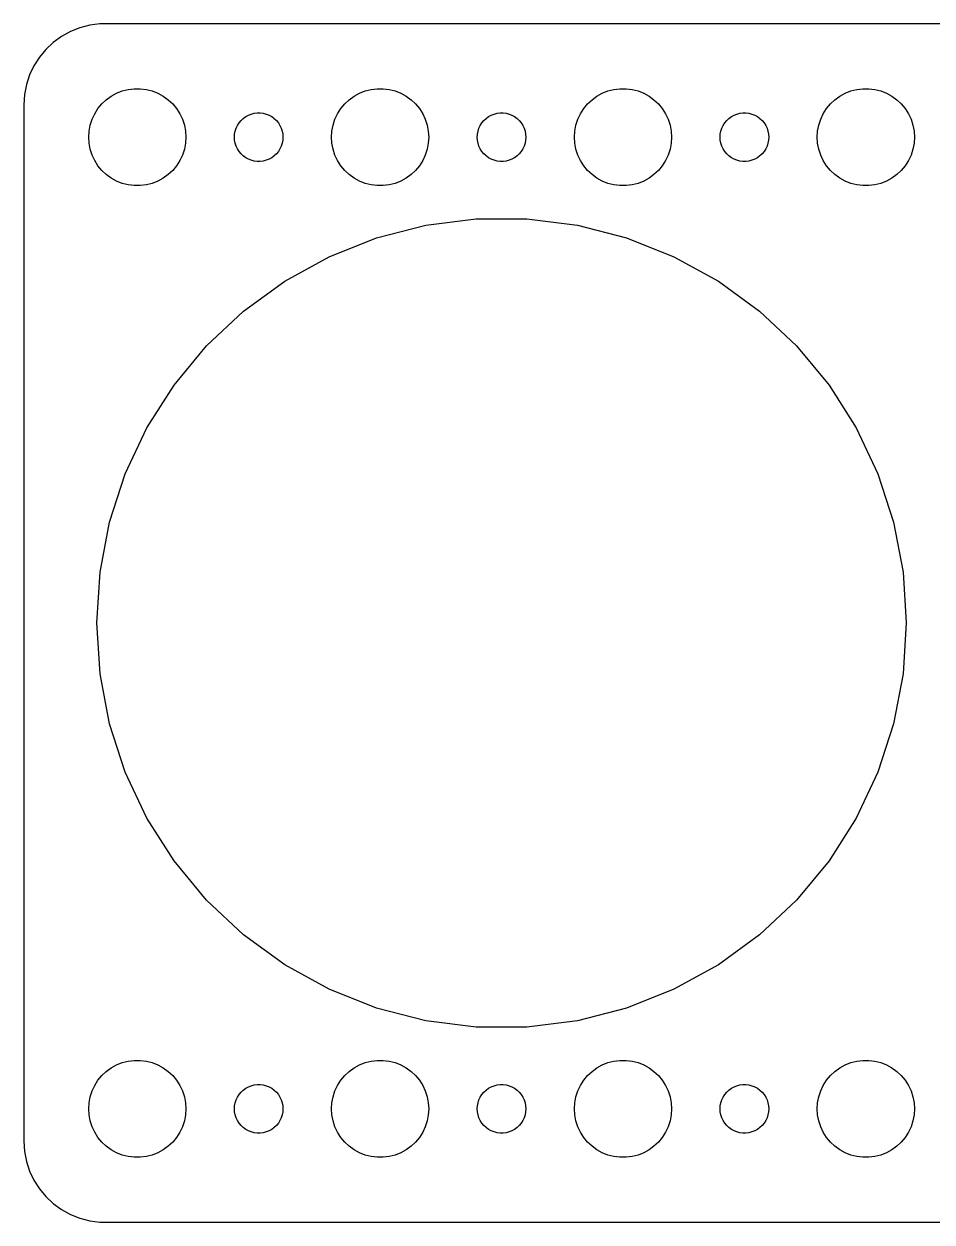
# Model space of a CAD drawing. Header units: metres. Extents: x -112 to 112, y -37 to 37.
# Drawn here: x -112 to -55.9, y -37 to 37 of the extents above; entities that cross this region are included whole.
import ezdxf

# ---------------------------------------------------------------- set-up
doc = ezdxf.new("R2010")
doc.units = ezdxf.units.M

msp = doc.modelspace()

# ---------------------------------------------------------------- linework, layer by layer
for p, q in [((-107.314, 36.9901), (-107.937, 36.9114)), ((107.314, 36.9901), (-107.314, 36.9901)), ((-109.129, 36.5241), (-109.679, 36.2216)), ((-108.545, 36.7553), (-109.129, 36.5241)), ((-107.937, 36.9114), (-108.545, 36.7553)), ((-110.187, 35.8526), (-110.645, 35.4227)), ((-109.679, 36.2216), (-110.187, 35.8526)), ((-111.045, 34.9389), (-111.382, 34.4088)), ((-110.645, 35.4227), (-111.045, 34.9389)), ((-111.382, 34.4088), (-111.649, 33.8406)), ((-111.649, 33.8406), (-111.843, 33.2434)), ((-111.961, 32.6267), (-112, 32)), ((-111.843, 33.2434), (-111.961, 32.6267)), ((-106.607, 32.533), (-106.277, 32.7145)), ((-106.277, 32.7145), (-105.927, 32.8532)), ((-105.927, 32.8532), (-105.562, 32.9469)), ((-105.562, 32.9469), (-105.188, 32.9941)), ((-105.188, 32.9941), (-104.812, 32.9941)), ((-104.812, 32.9941), (-104.438, 32.9469)), ((-104.438, 32.9469), (-104.073, 32.8532)), ((-104.073, 32.8532), (-103.723, 32.7145)), ((-103.723, 32.7145), (-103.393, 32.533)), ((-91.6075, 32.533), (-91.2773, 32.7145)), ((-91.2773, 32.7145), (-90.927, 32.8532)), ((-90.927, 32.8532), (-90.5621, 32.9469)), ((-90.5621, 32.9469), (-90.1884, 32.9941)), ((-90.1884, 32.9941), (-89.8116, 32.9941)), ((-89.8116, 32.9941), (-89.4379, 32.9469)), ((-89.4379, 32.9469), (-89.073, 32.8532)), ((-89.073, 32.8532), (-88.7227, 32.7145)), ((-88.7227, 32.7145), (-88.3925, 32.533)), ((-76.6075, 32.533), (-76.2773, 32.7145)), ((-76.2773, 32.7145), (-75.927, 32.8532)), ((-75.927, 32.8532), (-75.5621, 32.9469)), ((-75.5621, 32.9469), (-75.1884, 32.9941)), ((-75.1884, 32.9941), (-74.8116, 32.9941)), ((-74.8116, 32.9941), (-74.4379, 32.9469)), ((-74.4379, 32.9469), (-74.073, 32.8532)), ((-74.073, 32.8532), (-73.7227, 32.7145)), ((-73.7227, 32.7145), (-73.3925, 32.533)), ((-61.6075, 32.533), (-61.2773, 32.7145)), ((-61.2773, 32.7145), (-60.927, 32.8532)), ((-60.927, 32.8532), (-60.5621, 32.9469)), ((-60.5621, 32.9469), (-60.1884, 32.9941)), ((-60.1884, 32.9941), (-59.8116, 32.9941)), ((-59.8116, 32.9941), (-59.4379, 32.9469)), ((-59.4379, 32.9469), (-59.0729, 32.8532)), ((-59.0729, 32.8532), (-58.7227, 32.7145)), ((-58.7227, 32.7145), (-58.3925, 32.533)), ((-112, 32), (-112, -32)), ((-107.427, 31.7634), (-107.187, 32.0536)), ((-107.187, 32.0536), (-106.912, 32.3115)), ((-106.912, 32.3115), (-106.607, 32.533)), ((-103.393, 32.533), (-103.088, 32.3115)), ((-103.088, 32.3115), (-102.813, 32.0536)), ((-102.813, 32.0536), (-102.573, 31.7634)), ((-92.427, 31.7634), (-92.1869, 32.0536)), ((-92.1869, 32.0536), (-91.9123, 32.3115)), ((-91.9123, 32.3115), (-91.6075, 32.533)), ((-88.3925, 32.533), (-88.0877, 32.3115)), ((-88.0877, 32.3115), (-87.8131, 32.0536)), ((-87.8131, 32.0536), (-87.573, 31.7634)), ((-77.427, 31.7634), (-77.1869, 32.0536)), ((-77.1869, 32.0536), (-76.9123, 32.3115)), ((-76.9123, 32.3115), (-76.6075, 32.533)), ((-73.3925, 32.533), (-73.0877, 32.3115)), ((-73.0877, 32.3115), (-72.8131, 32.0536)), ((-72.8131, 32.0536), (-72.573, 31.7634)), ((-62.427, 31.7634), (-62.1869, 32.0536)), ((-62.1869, 32.0536), (-61.9123, 32.3115)), ((-61.9123, 32.3115), (-61.6075, 32.533)), ((-58.3925, 32.533), (-58.0877, 32.3115)), ((-58.0877, 32.3115), (-57.8131, 32.0536)), ((-57.8131, 32.0536), (-57.5729, 31.7634)), ((-107.906, 30.7461), (-107.789, 31.1044)), ((-107.789, 31.1044), (-107.629, 31.4453)), ((-107.629, 31.4453), (-107.427, 31.7634)), ((-102.573, 31.7634), (-102.371, 31.4453)), ((-102.371, 31.4453), (-102.211, 31.1044)), ((-102.211, 31.1044), (-102.094, 30.7461)), ((-98.5934, 31.0268), (-98.4561, 31.1558)), ((-98.4561, 31.1558), (-98.3037, 31.2665)), ((-98.3037, 31.2665), (-98.1387, 31.3572)), ((-98.1387, 31.3572), (-97.9635, 31.4266)), ((-97.9635, 31.4266), (-97.7811, 31.4734)), ((-97.7811, 31.4734), (-97.5942, 31.497)), ((-97.5942, 31.497), (-97.4058, 31.497)), ((-97.4058, 31.497), (-97.2189, 31.4734)), ((-97.2189, 31.4734), (-97.0365, 31.4266)), ((-97.0365, 31.4266), (-96.8613, 31.3572)), ((-96.8613, 31.3572), (-96.6963, 31.2665)), ((-96.6963, 31.2665), (-96.5439, 31.1558)), ((-96.5439, 31.1558), (-96.4065, 31.0268)), ((-92.9057, 30.7461), (-92.7893, 31.1044)), ((-92.7893, 31.1044), (-92.6289, 31.4453)), ((-92.6289, 31.4453), (-92.427, 31.7634)), ((-87.573, 31.7634), (-87.3711, 31.4453)), ((-87.3711, 31.4453), (-87.2107, 31.1044)), ((-87.2107, 31.1044), (-87.0943, 30.7461)), ((-83.5934, 31.0268), (-83.4561, 31.1558)), ((-83.4561, 31.1558), (-83.3037, 31.2665)), ((-83.3037, 31.2665), (-83.1387, 31.3572)), ((-83.1387, 31.3572), (-82.9635, 31.4266)), ((-82.9635, 31.4266), (-82.7811, 31.4734)), ((-82.7811, 31.4734), (-82.5942, 31.497)), ((-82.5942, 31.497), (-82.4058, 31.497)), ((-82.4058, 31.497), (-82.2189, 31.4734)), ((-82.2189, 31.4734), (-82.0365, 31.4266)), ((-82.0365, 31.4266), (-81.8613, 31.3572)), ((-81.8613, 31.3572), (-81.6963, 31.2665)), ((-81.6963, 31.2665), (-81.5439, 31.1558)), ((-81.5439, 31.1558), (-81.4065, 31.0268)), ((-77.9057, 30.7461), (-77.7893, 31.1044)), ((-77.7893, 31.1044), (-77.6289, 31.4453)), ((-77.6289, 31.4453), (-77.427, 31.7634)), ((-72.573, 31.7634), (-72.3711, 31.4453)), ((-72.3711, 31.4453), (-72.2107, 31.1044)), ((-72.2107, 31.1044), (-72.0943, 30.7461)), ((-68.5934, 31.0268), (-68.4561, 31.1558)), ((-68.4561, 31.1558), (-68.3037, 31.2665)), ((-68.3037, 31.2665), (-68.1387, 31.3572)), ((-68.1387, 31.3572), (-67.9635, 31.4266)), ((-67.9635, 31.4266), (-67.7811, 31.4734)), ((-67.7811, 31.4734), (-67.5942, 31.497)), ((-67.5942, 31.497), (-67.4058, 31.497)), ((-67.4058, 31.497), (-67.2189, 31.4734)), ((-67.2189, 31.4734), (-67.0365, 31.4266)), ((-67.0365, 31.4266), (-66.8613, 31.3572)), ((-66.8613, 31.3572), (-66.6963, 31.2665)), ((-66.6963, 31.2665), (-66.5439, 31.1558)), ((-66.5439, 31.1558), (-66.4065, 31.0268)), ((-62.9057, 30.7461), (-62.7893, 31.1044)), ((-62.7893, 31.1044), (-62.6289, 31.4453)), ((-62.6289, 31.4453), (-62.427, 31.7634)), ((-57.5729, 31.7634), (-57.3711, 31.4453)), ((-57.3711, 31.4453), (-57.2107, 31.1044)), ((-57.2107, 31.1044), (-57.0942, 30.7461)), ((-108, 30), (-107.976, 30.376)), ((-107.976, 30.376), (-107.906, 30.7461)), ((-102.094, 30.7461), (-102.024, 30.376)), ((-102.024, 30.376), (-102, 30)), ((-98.9882, 30.188), (-98.9529, 30.373)), ((-98.9529, 30.373), (-98.8947, 30.5522)), ((-98.8947, 30.5522), (-98.8145, 30.7226)), ((-98.8145, 30.7226), (-98.7135, 30.8817)), ((-98.7135, 30.8817), (-98.5934, 31.0268)), ((-96.4065, 31.0268), (-96.2865, 30.8817)), ((-96.2865, 30.8817), (-96.1855, 30.7226)), ((-96.1855, 30.7226), (-96.1053, 30.5522)), ((-96.1053, 30.5522), (-96.0471, 30.373)), ((-96.0471, 30.373), (-96.0118, 30.188)), ((-93, 30), (-92.9763, 30.376)), ((-92.9763, 30.376), (-92.9057, 30.7461)), ((-87.0943, 30.7461), (-87.0237, 30.376)), ((-87.0237, 30.376), (-87, 30)), ((-83.9882, 30.188), (-83.9529, 30.373)), ((-83.9529, 30.373), (-83.8947, 30.5522)), ((-83.8947, 30.5522), (-83.8145, 30.7226)), ((-83.8145, 30.7226), (-83.7135, 30.8817)), ((-83.7135, 30.8817), (-83.5934, 31.0268)), ((-81.4065, 31.0268), (-81.2865, 30.8817)), ((-81.2865, 30.8817), (-81.1855, 30.7226)), ((-81.1855, 30.7226), (-81.1053, 30.5522)), ((-81.1053, 30.5522), (-81.0471, 30.373)), ((-81.0471, 30.373), (-81.0118, 30.188)), ((-78, 30), (-77.9763, 30.376)), ((-77.9763, 30.376), (-77.9057, 30.7461)), ((-72.0943, 30.7461), (-72.0237, 30.376)), ((-72.0237, 30.376), (-72, 30)), ((-68.9882, 30.188), (-68.9529, 30.373)), ((-68.9529, 30.373), (-68.8947, 30.5522)), ((-68.8947, 30.5522), (-68.8145, 30.7226)), ((-68.8145, 30.7226), (-68.7135, 30.8817)), ((-68.7135, 30.8817), (-68.5934, 31.0268)), ((-66.4065, 31.0268), (-66.2865, 30.8817)), ((-66.2865, 30.8817), (-66.1855, 30.7226)), ((-66.1855, 30.7226), (-66.1053, 30.5522)), ((-66.1053, 30.5522), (-66.0471, 30.373)), ((-66.0471, 30.373), (-66.0118, 30.188)), ((-63, 30), (-62.9763, 30.376)), ((-62.9763, 30.376), (-62.9057, 30.7461)), ((-57.0942, 30.7461), (-57.0237, 30.376)), ((-57.0237, 30.376), (-57, 30)), ((-107.976, 29.624), (-108, 30)), ((-107.906, 29.2539), (-107.976, 29.624)), ((-102.024, 29.624), (-102.094, 29.2539)), ((-102, 30), (-102.024, 29.624)), ((-99, 30), (-98.9882, 30.188)), ((-98.9882, 29.812), (-99, 30)), ((-98.9529, 29.627), (-98.9882, 29.812)), ((-98.8947, 29.4478), (-98.9529, 29.627)), ((-96.0471, 29.627), (-96.1053, 29.4478)), ((-96.0118, 29.812), (-96.0471, 29.627)), ((-96.0118, 30.188), (-96, 30)), ((-96, 30), (-96.0118, 29.812)), ((-92.9763, 29.624), (-93, 30)), ((-92.9057, 29.2539), (-92.9763, 29.624)), ((-87.0237, 29.624), (-87.0943, 29.2539)), ((-87, 30), (-87.0237, 29.624)), ((-84, 30), (-83.9882, 30.188)), ((-83.9882, 29.812), (-84, 30)), ((-83.9529, 29.627), (-83.9882, 29.812)), ((-83.8947, 29.4478), (-83.9529, 29.627)), ((-81.0471, 29.627), (-81.1053, 29.4478)), ((-81.0118, 29.812), (-81.0471, 29.627)), ((-81.0118, 30.188), (-81, 30)), ((-81, 30), (-81.0118, 29.812)), ((-77.9763, 29.624), (-78, 30)), ((-77.9057, 29.2539), (-77.9763, 29.624)), ((-72.0237, 29.624), (-72.0943, 29.2539)), ((-72, 30), (-72.0237, 29.624)), ((-69, 30), (-68.9882, 30.188)), ((-68.9882, 29.812), (-69, 30)), ((-68.9529, 29.627), (-68.9882, 29.812)), ((-68.8947, 29.4478), (-68.9529, 29.627)), ((-66.0471, 29.627), (-66.1053, 29.4478)), ((-66.0118, 29.812), (-66.0471, 29.627)), ((-66.0118, 30.188), (-66, 30)), ((-66, 30), (-66.0118, 29.812)), ((-62.9763, 29.624), (-63, 30)), ((-62.9057, 29.2539), (-62.9763, 29.624)), ((-57.0237, 29.624), (-57.0942, 29.2539)), ((-57, 30), (-57.0237, 29.624)), ((-107.789, 28.8956), (-107.906, 29.2539)), ((-107.629, 28.5547), (-107.789, 28.8956)), ((-102.211, 28.8956), (-102.371, 28.5547)), ((-102.094, 29.2539), (-102.211, 28.8956)), ((-98.8145, 29.2774), (-98.8947, 29.4478)), ((-98.7135, 29.1183), (-98.8145, 29.2774)), ((-98.5934, 28.9732), (-98.7135, 29.1183)), ((-98.4561, 28.8442), (-98.5934, 28.9732)), ((-96.4065, 28.9732), (-96.5439, 28.8442)), ((-96.2865, 29.1183), (-96.4065, 28.9732)), ((-96.1855, 29.2774), (-96.2865, 29.1183)), ((-96.1053, 29.4478), (-96.1855, 29.2774)), ((-92.7893, 28.8956), (-92.9057, 29.2539)), ((-92.6289, 28.5547), (-92.7893, 28.8956)), ((-87.2107, 28.8956), (-87.3711, 28.5547)), ((-87.0943, 29.2539), (-87.2107, 28.8956)), ((-83.8145, 29.2774), (-83.8947, 29.4478)), ((-83.7135, 29.1183), (-83.8145, 29.2774)), ((-83.5934, 28.9732), (-83.7135, 29.1183)), ((-83.4561, 28.8442), (-83.5934, 28.9732)), ((-81.4065, 28.9732), (-81.5439, 28.8442)), ((-81.2865, 29.1183), (-81.4065, 28.9732)), ((-81.1855, 29.2774), (-81.2865, 29.1183)), ((-81.1053, 29.4478), (-81.1855, 29.2774)), ((-77.7893, 28.8956), (-77.9057, 29.2539)), ((-77.6289, 28.5547), (-77.7893, 28.8956)), ((-72.2107, 28.8956), (-72.3711, 28.5547)), ((-72.0943, 29.2539), (-72.2107, 28.8956)), ((-68.8145, 29.2774), (-68.8947, 29.4478)), ((-68.7135, 29.1183), (-68.8145, 29.2774)), ((-68.5934, 28.9732), (-68.7135, 29.1183)), ((-68.4561, 28.8442), (-68.5934, 28.9732)), ((-66.4065, 28.9732), (-66.5439, 28.8442)), ((-66.2865, 29.1183), (-66.4065, 28.9732)), ((-66.1855, 29.2774), (-66.2865, 29.1183)), ((-66.1053, 29.4478), (-66.1855, 29.2774)), ((-62.7893, 28.8956), (-62.9057, 29.2539)), ((-62.6289, 28.5547), (-62.7893, 28.8956)), ((-57.2107, 28.8956), (-57.3711, 28.5547)), ((-57.0942, 29.2539), (-57.2107, 28.8956)), ((-107.427, 28.2366), (-107.629, 28.5547)), ((-107.187, 27.9464), (-107.427, 28.2366)), ((-102.573, 28.2366), (-102.813, 27.9464)), ((-102.371, 28.5547), (-102.573, 28.2366)), ((-98.3037, 28.7335), (-98.4561, 28.8442)), ((-98.1387, 28.6427), (-98.3037, 28.7335)), ((-97.9635, 28.5734), (-98.1387, 28.6427)), ((-97.7811, 28.5266), (-97.9635, 28.5734)), ((-97.5942, 28.503), (-97.7811, 28.5266)), ((-97.4058, 28.503), (-97.5942, 28.503)), ((-97.2189, 28.5266), (-97.4058, 28.503)), ((-97.0365, 28.5734), (-97.2189, 28.5266)), ((-96.8613, 28.6427), (-97.0365, 28.5734)), ((-96.6963, 28.7335), (-96.8613, 28.6427)), ((-96.5439, 28.8442), (-96.6963, 28.7335)), ((-92.427, 28.2366), (-92.6289, 28.5547)), ((-92.1869, 27.9464), (-92.427, 28.2366)), ((-87.573, 28.2366), (-87.8131, 27.9464)), ((-87.3711, 28.5547), (-87.573, 28.2366)), ((-83.3037, 28.7335), (-83.4561, 28.8442)), ((-83.1387, 28.6427), (-83.3037, 28.7335)), ((-82.9635, 28.5734), (-83.1387, 28.6427)), ((-82.7811, 28.5266), (-82.9635, 28.5734)), ((-82.5942, 28.503), (-82.7811, 28.5266)), ((-82.4058, 28.503), (-82.5942, 28.503)), ((-82.2189, 28.5266), (-82.4058, 28.503)), ((-82.0365, 28.5734), (-82.2189, 28.5266)), ((-81.8613, 28.6427), (-82.0365, 28.5734)), ((-81.6963, 28.7335), (-81.8613, 28.6427)), ((-81.5439, 28.8442), (-81.6963, 28.7335)), ((-77.427, 28.2366), (-77.6289, 28.5547)), ((-77.1869, 27.9464), (-77.427, 28.2366)), ((-72.573, 28.2366), (-72.8131, 27.9464)), ((-72.3711, 28.5547), (-72.573, 28.2366)), ((-68.3037, 28.7335), (-68.4561, 28.8442)), ((-68.1387, 28.6427), (-68.3037, 28.7335)), ((-67.9635, 28.5734), (-68.1387, 28.6427)), ((-67.7811, 28.5266), (-67.9635, 28.5734)), ((-67.5942, 28.503), (-67.7811, 28.5266)), ((-67.4058, 28.503), (-67.5942, 28.503)), ((-67.2189, 28.5266), (-67.4058, 28.503)), ((-67.0365, 28.5734), (-67.2189, 28.5266)), ((-66.8613, 28.6427), (-67.0365, 28.5734)), ((-66.6963, 28.7335), (-66.8613, 28.6427)), ((-66.5439, 28.8442), (-66.6963, 28.7335)), ((-62.427, 28.2366), (-62.6289, 28.5547)), ((-62.1869, 27.9464), (-62.427, 28.2366)), ((-57.5729, 28.2366), (-57.8131, 27.9464)), ((-57.3711, 28.5547), (-57.5729, 28.2366)), ((-106.912, 27.6884), (-107.187, 27.9464)), ((-106.607, 27.467), (-106.912, 27.6884)), ((-106.277, 27.2855), (-106.607, 27.467)), ((-103.393, 27.467), (-103.723, 27.2855)), ((-103.088, 27.6884), (-103.393, 27.467)), ((-102.813, 27.9464), (-103.088, 27.6884)), ((-91.9123, 27.6884), (-92.1869, 27.9464)), ((-91.6075, 27.467), (-91.9123, 27.6884)), ((-91.2773, 27.2855), (-91.6075, 27.467)), ((-88.3925, 27.467), (-88.7227, 27.2855)), ((-88.0877, 27.6884), (-88.3925, 27.467)), ((-87.8131, 27.9464), (-88.0877, 27.6884)), ((-76.9123, 27.6884), (-77.1869, 27.9464)), ((-76.6075, 27.467), (-76.9123, 27.6884)), ((-76.2773, 27.2855), (-76.6075, 27.467)), ((-73.3925, 27.467), (-73.7227, 27.2855)), ((-73.0877, 27.6884), (-73.3925, 27.467)), ((-72.8131, 27.9464), (-73.0877, 27.6884)), ((-61.9123, 27.6884), (-62.1869, 27.9464)), ((-61.6075, 27.467), (-61.9123, 27.6884)), ((-61.2773, 27.2855), (-61.6075, 27.467)), ((-58.3925, 27.467), (-58.7227, 27.2855)), ((-58.0877, 27.6884), (-58.3925, 27.467)), ((-57.8131, 27.9464), (-58.0877, 27.6884)), ((-105.927, 27.1468), (-106.277, 27.2855)), ((-105.562, 27.0531), (-105.927, 27.1468)), ((-105.188, 27.0059), (-105.562, 27.0531)), ((-104.812, 27.0059), (-105.188, 27.0059)), ((-104.438, 27.0531), (-104.812, 27.0059)), ((-104.073, 27.1468), (-104.438, 27.0531)), ((-103.723, 27.2855), (-104.073, 27.1468)), ((-90.927, 27.1468), (-91.2773, 27.2855)), ((-90.5621, 27.0531), (-90.927, 27.1468)), ((-90.1884, 27.0059), (-90.5621, 27.0531)), ((-89.8116, 27.0059), (-90.1884, 27.0059)), ((-89.4379, 27.0531), (-89.8116, 27.0059)), ((-89.073, 27.1468), (-89.4379, 27.0531)), ((-88.7227, 27.2855), (-89.073, 27.1468)), ((-75.927, 27.1468), (-76.2773, 27.2855)), ((-75.5621, 27.0531), (-75.927, 27.1468)), ((-75.1884, 27.0059), (-75.5621, 27.0531)), ((-74.8116, 27.0059), (-75.1884, 27.0059)), ((-74.4379, 27.0531), (-74.8116, 27.0059)), ((-74.073, 27.1468), (-74.4379, 27.0531)), ((-73.7227, 27.2855), (-74.073, 27.1468)), ((-60.927, 27.1468), (-61.2773, 27.2855)), ((-60.5621, 27.0531), (-60.927, 27.1468)), ((-60.1884, 27.0059), (-60.5621, 27.0531)), ((-59.8116, 27.0059), (-60.1884, 27.0059)), ((-59.4379, 27.0531), (-59.8116, 27.0059)), ((-59.0729, 27.1468), (-59.4379, 27.0531)), ((-58.7227, 27.2855), (-59.0729, 27.1468)), ((-90.2254, 23.7764), (-87.1845, 24.5572)), ((-87.1845, 24.5572), (-84.0698, 24.9507)), ((-84.0698, 24.9507), (-80.9302, 24.9507)), ((-80.9302, 24.9507), (-77.8155, 24.5572)), ((-77.8155, 24.5572), (-74.7746, 23.7764)), ((-93.1445, 22.6207), (-90.2254, 23.7764)), ((-74.7746, 23.7764), (-71.8555, 22.6207)), ((-95.8957, 21.1082), (-93.1445, 22.6207)), ((-71.8555, 22.6207), (-69.1043, 21.1082)), ((-98.4356, 19.2628), (-95.8957, 21.1082)), ((-69.1043, 21.1082), (-66.5644, 19.2628)), ((-100.724, 17.1137), (-98.4356, 19.2628)), ((-66.5644, 19.2628), (-64.2758, 17.1137)), ((-102.725, 14.6946), (-100.724, 17.1137)), ((-64.2758, 17.1137), (-62.2746, 14.6946)), ((-104.408, 12.0438), (-102.725, 14.6946)), ((-62.2746, 14.6946), (-60.5923, 12.0438)), ((-105.744, 9.20311), (-104.408, 12.0438)), ((-60.5923, 12.0438), (-59.2556, 9.20311)), ((-106.715, 6.21724), (-105.744, 9.20311)), ((-59.2556, 9.20311), (-58.2854, 6.21724)), ((-107.303, 3.13332), (-106.715, 6.21724)), ((-58.2854, 6.21724), (-57.6971, 3.13332)), ((-107.5, 0), (-107.303, 3.13332)), ((-57.6971, 3.13332), (-57.5, 0)), ((-107.303, -3.13332), (-107.5, 0)), ((-57.5, 0), (-57.6971, -3.13332)), ((-106.715, -6.21724), (-107.303, -3.13332)), ((-57.6971, -3.13332), (-58.2854, -6.21724)), ((-105.744, -9.20311), (-106.715, -6.21724)), ((-58.2854, -6.21724), (-59.2556, -9.20311)), ((-104.408, -12.0438), (-105.744, -9.20311)), ((-59.2556, -9.20311), (-60.5923, -12.0438)), ((-102.725, -14.6946), (-104.408, -12.0438)), ((-60.5923, -12.0438), (-62.2746, -14.6946)), ((-100.724, -17.1137), (-102.725, -14.6946)), ((-62.2746, -14.6946), (-64.2758, -17.1137)), ((-98.4356, -19.2628), (-100.724, -17.1137)), ((-64.2758, -17.1137), (-66.5644, -19.2628)), ((-95.8957, -21.1082), (-98.4356, -19.2628)), ((-66.5644, -19.2628), (-69.1043, -21.1082)), ((-93.1445, -22.6207), (-95.8957, -21.1082)), ((-69.1043, -21.1082), (-71.8555, -22.6207)), ((-90.2254, -23.7764), (-93.1445, -22.6207)), ((-71.8555, -22.6207), (-74.7746, -23.7764)), ((-87.1845, -24.5572), (-90.2254, -23.7764)), ((-74.7746, -23.7764), (-77.8155, -24.5572)), ((-84.0698, -24.9507), (-87.1845, -24.5572)), ((-80.9302, -24.9507), (-84.0698, -24.9507)), ((-77.8155, -24.5572), (-80.9302, -24.9507)), ((-106.607, -27.467), (-106.277, -27.2855)), ((-106.277, -27.2855), (-105.927, -27.1468)), ((-105.927, -27.1468), (-105.562, -27.0531)), ((-105.562, -27.0531), (-105.188, -27.0059)), ((-105.188, -27.0059), (-104.812, -27.0059)), ((-104.812, -27.0059), (-104.438, -27.0531)), ((-104.438, -27.0531), (-104.073, -27.1468)), ((-104.073, -27.1468), (-103.723, -27.2855)), ((-103.723, -27.2855), (-103.393, -27.467)), ((-91.6075, -27.467), (-91.2773, -27.2855)), ((-91.2773, -27.2855), (-90.927, -27.1468)), ((-90.927, -27.1468), (-90.5621, -27.0531)), ((-90.5621, -27.0531), (-90.1884, -27.0059)), ((-90.1884, -27.0059), (-89.8116, -27.0059)), ((-89.8116, -27.0059), (-89.4379, -27.0531)), ((-89.4379, -27.0531), (-89.073, -27.1468)), ((-89.073, -27.1468), (-88.7227, -27.2855)), ((-88.7227, -27.2855), (-88.3925, -27.467)), ((-76.6075, -27.467), (-76.2773, -27.2855)), ((-76.2773, -27.2855), (-75.927, -27.1468)), ((-75.927, -27.1468), (-75.5621, -27.0531)), ((-75.5621, -27.0531), (-75.1884, -27.0059)), ((-75.1884, -27.0059), (-74.8116, -27.0059)), ((-74.8116, -27.0059), (-74.4379, -27.0531)), ((-74.4379, -27.0531), (-74.073, -27.1468)), ((-74.073, -27.1468), (-73.7227, -27.2855)), ((-73.7227, -27.2855), (-73.3925, -27.467)), ((-61.6075, -27.467), (-61.2773, -27.2855)), ((-61.2773, -27.2855), (-60.927, -27.1468)), ((-60.927, -27.1468), (-60.5621, -27.0531)), ((-60.5621, -27.0531), (-60.1884, -27.0059)), ((-60.1884, -27.0059), (-59.8116, -27.0059)), ((-59.8116, -27.0059), (-59.4379, -27.0531)), ((-59.4379, -27.0531), (-59.0729, -27.1468)), ((-59.0729, -27.1468), (-58.7227, -27.2855)), ((-58.7227, -27.2855), (-58.3925, -27.467)), ((-107.427, -28.2366), (-107.187, -27.9464)), ((-107.187, -27.9464), (-106.912, -27.6884)), ((-106.912, -27.6884), (-106.607, -27.467)), ((-103.393, -27.467), (-103.088, -27.6884)), ((-103.088, -27.6884), (-102.813, -27.9464)), ((-102.813, -27.9464), (-102.573, -28.2366)), ((-92.427, -28.2366), (-92.1869, -27.9464)), ((-92.1869, -27.9464), (-91.9123, -27.6884)), ((-91.9123, -27.6884), (-91.6075, -27.467)), ((-88.3925, -27.467), (-88.0877, -27.6884)), ((-88.0877, -27.6884), (-87.8131, -27.9464)), ((-87.8131, -27.9464), (-87.573, -28.2366)), ((-77.427, -28.2366), (-77.1869, -27.9464)), ((-77.1869, -27.9464), (-76.9123, -27.6884)), ((-76.9123, -27.6884), (-76.6075, -27.467)), ((-73.3925, -27.467), (-73.0877, -27.6884)), ((-73.0877, -27.6884), (-72.8131, -27.9464)), ((-72.8131, -27.9464), (-72.573, -28.2366)), ((-62.427, -28.2366), (-62.1869, -27.9464)), ((-62.1869, -27.9464), (-61.9123, -27.6884)), ((-61.9123, -27.6884), (-61.6075, -27.467)), ((-58.3925, -27.467), (-58.0877, -27.6884)), ((-58.0877, -27.6884), (-57.8131, -27.9464)), ((-57.8131, -27.9464), (-57.5729, -28.2366)), ((-107.789, -28.8956), (-107.629, -28.5547)), ((-107.629, -28.5547), (-107.427, -28.2366)), ((-102.573, -28.2366), (-102.371, -28.5547)), ((-102.371, -28.5547), (-102.211, -28.8956)), ((-98.5934, -28.9732), (-98.4561, -28.8442)), ((-98.4561, -28.8442), (-98.3037, -28.7335)), ((-98.3037, -28.7335), (-98.1387, -28.6427)), ((-98.1387, -28.6427), (-97.9635, -28.5734)), ((-97.9635, -28.5734), (-97.7811, -28.5266)), ((-97.7811, -28.5266), (-97.5942, -28.503)), ((-97.5942, -28.503), (-97.4058, -28.503)), ((-97.4058, -28.503), (-97.2189, -28.5266)), ((-97.2189, -28.5266), (-97.0365, -28.5734)), ((-97.0365, -28.5734), (-96.8613, -28.6427)), ((-96.8613, -28.6427), (-96.6963, -28.7335)), ((-96.6963, -28.7335), (-96.5439, -28.8442)), ((-96.5439, -28.8442), (-96.4065, -28.9732)), ((-92.7893, -28.8956), (-92.6289, -28.5547)), ((-92.6289, -28.5547), (-92.427, -28.2366)), ((-87.573, -28.2366), (-87.3711, -28.5547)), ((-87.3711, -28.5547), (-87.2107, -28.8956)), ((-83.5934, -28.9732), (-83.4561, -28.8442)), ((-83.4561, -28.8442), (-83.3037, -28.7335)), ((-83.3037, -28.7335), (-83.1387, -28.6427)), ((-83.1387, -28.6427), (-82.9635, -28.5734)), ((-82.9635, -28.5734), (-82.7811, -28.5266)), ((-82.7811, -28.5266), (-82.5942, -28.503)), ((-82.5942, -28.503), (-82.4058, -28.503)), ((-82.4058, -28.503), (-82.2189, -28.5266)), ((-82.2189, -28.5266), (-82.0365, -28.5734)), ((-82.0365, -28.5734), (-81.8613, -28.6427)), ((-81.8613, -28.6427), (-81.6963, -28.7335)), ((-81.6963, -28.7335), (-81.5439, -28.8442)), ((-81.5439, -28.8442), (-81.4065, -28.9732)), ((-77.7893, -28.8956), (-77.6289, -28.5547)), ((-77.6289, -28.5547), (-77.427, -28.2366)), ((-72.573, -28.2366), (-72.3711, -28.5547)), ((-72.3711, -28.5547), (-72.2107, -28.8956)), ((-68.5934, -28.9732), (-68.4561, -28.8442)), ((-68.4561, -28.8442), (-68.3037, -28.7335)), ((-68.3037, -28.7335), (-68.1387, -28.6427)), ((-68.1387, -28.6427), (-67.9635, -28.5734)), ((-67.9635, -28.5734), (-67.7811, -28.5266)), ((-67.7811, -28.5266), (-67.5942, -28.503)), ((-67.5942, -28.503), (-67.4058, -28.503)), ((-67.4058, -28.503), (-67.2189, -28.5266)), ((-67.2189, -28.5266), (-67.0365, -28.5734)), ((-67.0365, -28.5734), (-66.8613, -28.6427)), ((-66.8613, -28.6427), (-66.6963, -28.7335)), ((-66.6963, -28.7335), (-66.5439, -28.8442)), ((-66.5439, -28.8442), (-66.4065, -28.9732)), ((-62.7893, -28.8956), (-62.6289, -28.5547)), ((-62.6289, -28.5547), (-62.427, -28.2366)), ((-57.5729, -28.2366), (-57.3711, -28.5547)), ((-57.3711, -28.5547), (-57.2107, -28.8956)), ((-107.976, -29.624), (-107.906, -29.2539)), ((-107.906, -29.2539), (-107.789, -28.8956)), ((-102.211, -28.8956), (-102.094, -29.2539)), ((-102.094, -29.2539), (-102.024, -29.624)), ((-98.9529, -29.627), (-98.8947, -29.4478)), ((-98.8947, -29.4478), (-98.8145, -29.2774)), ((-98.8145, -29.2774), (-98.7135, -29.1183)), ((-98.7135, -29.1183), (-98.5934, -28.9732)), ((-96.4065, -28.9732), (-96.2865, -29.1183)), ((-96.2865, -29.1183), (-96.1855, -29.2774)), ((-96.1855, -29.2774), (-96.1053, -29.4478)), ((-96.1053, -29.4478), (-96.0471, -29.627)), ((-92.9763, -29.624), (-92.9057, -29.2539)), ((-92.9057, -29.2539), (-92.7893, -28.8956)), ((-87.2107, -28.8956), (-87.0943, -29.2539)), ((-87.0943, -29.2539), (-87.0237, -29.624)), ((-83.9529, -29.627), (-83.8947, -29.4478)), ((-83.8947, -29.4478), (-83.8145, -29.2774)), ((-83.8145, -29.2774), (-83.7135, -29.1183)), ((-83.7135, -29.1183), (-83.5934, -28.9732)), ((-81.4065, -28.9732), (-81.2865, -29.1183)), ((-81.2865, -29.1183), (-81.1855, -29.2774)), ((-81.1855, -29.2774), (-81.1053, -29.4478)), ((-81.1053, -29.4478), (-81.0471, -29.627)), ((-77.9763, -29.624), (-77.9057, -29.2539)), ((-77.9057, -29.2539), (-77.7893, -28.8956)), ((-72.2107, -28.8956), (-72.0943, -29.2539)), ((-72.0943, -29.2539), (-72.0237, -29.624)), ((-68.9529, -29.627), (-68.8947, -29.4478)), ((-68.8947, -29.4478), (-68.8145, -29.2774)), ((-68.8145, -29.2774), (-68.7135, -29.1183)), ((-68.7135, -29.1183), (-68.5934, -28.9732)), ((-66.4065, -28.9732), (-66.2865, -29.1183)), ((-66.2865, -29.1183), (-66.1855, -29.2774)), ((-66.1855, -29.2774), (-66.1053, -29.4478)), ((-66.1053, -29.4478), (-66.0471, -29.627)), ((-62.9763, -29.624), (-62.9057, -29.2539)), ((-62.9057, -29.2539), (-62.7893, -28.8956)), ((-57.2107, -28.8956), (-57.0942, -29.2539)), ((-57.0942, -29.2539), (-57.0237, -29.624)), ((-108, -30), (-107.976, -29.624)), ((-107.976, -30.376), (-108, -30)), ((-102.024, -29.624), (-102, -30)), ((-102, -30), (-102.024, -30.376)), ((-99, -30), (-98.9882, -29.812)), ((-98.9882, -30.188), (-99, -30)), ((-98.9882, -29.812), (-98.9529, -29.627)), ((-98.9529, -30.373), (-98.9882, -30.188)), ((-96.0471, -29.627), (-96.0118, -29.812)), ((-96.0118, -30.188), (-96.0471, -30.373)), ((-96.0118, -29.812), (-96, -30)), ((-96, -30), (-96.0118, -30.188)), ((-93, -30), (-92.9763, -29.624)), ((-92.9763, -30.376), (-93, -30)), ((-87.0237, -29.624), (-87, -30)), ((-87, -30), (-87.0237, -30.376)), ((-84, -30), (-83.9882, -29.812)), ((-83.9882, -30.188), (-84, -30)), ((-83.9882, -29.812), (-83.9529, -29.627)), ((-83.9529, -30.373), (-83.9882, -30.188)), ((-81.0471, -29.627), (-81.0118, -29.812)), ((-81.0118, -30.188), (-81.0471, -30.373)), ((-81.0118, -29.812), (-81, -30)), ((-81, -30), (-81.0118, -30.188)), ((-78, -30), (-77.9763, -29.624)), ((-77.9763, -30.376), (-78, -30)), ((-72.0237, -29.624), (-72, -30)), ((-72, -30), (-72.0237, -30.376)), ((-69, -30), (-68.9882, -29.812)), ((-68.9882, -30.188), (-69, -30)), ((-68.9882, -29.812), (-68.9529, -29.627)), ((-68.9529, -30.373), (-68.9882, -30.188)), ((-66.0471, -29.627), (-66.0118, -29.812)), ((-66.0118, -30.188), (-66.0471, -30.373)), ((-66.0118, -29.812), (-66, -30)), ((-66, -30), (-66.0118, -30.188)), ((-63, -30), (-62.9763, -29.624)), ((-62.9763, -30.376), (-63, -30)), ((-57.0237, -29.624), (-57, -30)), ((-57, -30), (-57.0237, -30.376)), ((-107.906, -30.7461), (-107.976, -30.376)), ((-107.789, -31.1044), (-107.906, -30.7461)), ((-102.094, -30.7461), (-102.211, -31.1044)), ((-102.024, -30.376), (-102.094, -30.7461)), ((-98.8947, -30.5522), (-98.9529, -30.373)), ((-98.8145, -30.7226), (-98.8947, -30.5522)), ((-98.7135, -30.8817), (-98.8145, -30.7226)), ((-98.5934, -31.0268), (-98.7135, -30.8817)), ((-98.4561, -31.1558), (-98.5934, -31.0268)), ((-96.4065, -31.0268), (-96.5439, -31.1558)), ((-96.2865, -30.8817), (-96.4065, -31.0268)), ((-96.1855, -30.7226), (-96.2865, -30.8817)), ((-96.1053, -30.5522), (-96.1855, -30.7226)), ((-96.0471, -30.373), (-96.1053, -30.5522)), ((-92.9057, -30.7461), (-92.9763, -30.376)), ((-92.7893, -31.1044), (-92.9057, -30.7461)), ((-87.0943, -30.7461), (-87.2107, -31.1044)), ((-87.0237, -30.376), (-87.0943, -30.7461)), ((-83.8947, -30.5522), (-83.9529, -30.373)), ((-83.8145, -30.7226), (-83.8947, -30.5522)), ((-83.7135, -30.8817), (-83.8145, -30.7226)), ((-83.5934, -31.0268), (-83.7135, -30.8817)), ((-83.4561, -31.1558), (-83.5934, -31.0268)), ((-81.4065, -31.0268), (-81.5439, -31.1558)), ((-81.2865, -30.8817), (-81.4065, -31.0268)), ((-81.1855, -30.7226), (-81.2865, -30.8817)), ((-81.1053, -30.5522), (-81.1855, -30.7226)), ((-81.0471, -30.373), (-81.1053, -30.5522)), ((-77.9057, -30.7461), (-77.9763, -30.376)), ((-77.7893, -31.1044), (-77.9057, -30.7461)), ((-72.0943, -30.7461), (-72.2107, -31.1044)), ((-72.0237, -30.376), (-72.0943, -30.7461)), ((-68.8947, -30.5522), (-68.9529, -30.373)), ((-68.8145, -30.7226), (-68.8947, -30.5522)), ((-68.7135, -30.8817), (-68.8145, -30.7226)), ((-68.5934, -31.0268), (-68.7135, -30.8817)), ((-68.4561, -31.1558), (-68.5934, -31.0268)), ((-66.4065, -31.0268), (-66.5439, -31.1558)), ((-66.2865, -30.8817), (-66.4065, -31.0268)), ((-66.1855, -30.7226), (-66.2865, -30.8817)), ((-66.1053, -30.5522), (-66.1855, -30.7226)), ((-66.0471, -30.373), (-66.1053, -30.5522)), ((-62.9057, -30.7461), (-62.9763, -30.376)), ((-62.7893, -31.1044), (-62.9057, -30.7461)), ((-57.0942, -30.7461), (-57.2107, -31.1044)), ((-57.0237, -30.376), (-57.0942, -30.7461)), ((-107.629, -31.4453), (-107.789, -31.1044)), ((-107.427, -31.7634), (-107.629, -31.4453)), ((-107.187, -32.0536), (-107.427, -31.7634)), ((-102.573, -31.7634), (-102.813, -32.0536)), ((-102.371, -31.4453), (-102.573, -31.7634)), ((-102.211, -31.1044), (-102.371, -31.4453)), ((-98.3037, -31.2665), (-98.4561, -31.1558)), ((-98.1387, -31.3572), (-98.3037, -31.2665)), ((-97.9635, -31.4266), (-98.1387, -31.3572)), ((-97.7811, -31.4734), (-97.9635, -31.4266)), ((-97.5942, -31.497), (-97.7811, -31.4734)), ((-97.4058, -31.497), (-97.5942, -31.497)), ((-97.2189, -31.4734), (-97.4058, -31.497)), ((-97.0365, -31.4266), (-97.2189, -31.4734)), ((-96.8613, -31.3572), (-97.0365, -31.4266)), ((-96.6963, -31.2665), (-96.8613, -31.3572)), ((-96.5439, -31.1558), (-96.6963, -31.2665)), ((-92.6289, -31.4453), (-92.7893, -31.1044)), ((-92.427, -31.7634), (-92.6289, -31.4453)), ((-92.1869, -32.0536), (-92.427, -31.7634)), ((-87.573, -31.7634), (-87.8131, -32.0536)), ((-87.3711, -31.4453), (-87.573, -31.7634)), ((-87.2107, -31.1044), (-87.3711, -31.4453)), ((-83.3037, -31.2665), (-83.4561, -31.1558)), ((-83.1387, -31.3572), (-83.3037, -31.2665)), ((-82.9635, -31.4266), (-83.1387, -31.3572)), ((-82.7811, -31.4734), (-82.9635, -31.4266)), ((-82.5942, -31.497), (-82.7811, -31.4734)), ((-82.4058, -31.497), (-82.5942, -31.497)), ((-82.2189, -31.4734), (-82.4058, -31.497)), ((-82.0365, -31.4266), (-82.2189, -31.4734)), ((-81.8613, -31.3572), (-82.0365, -31.4266)), ((-81.6963, -31.2665), (-81.8613, -31.3572)), ((-81.5439, -31.1558), (-81.6963, -31.2665)), ((-77.6289, -31.4453), (-77.7893, -31.1044)), ((-77.427, -31.7634), (-77.6289, -31.4453)), ((-77.1869, -32.0536), (-77.427, -31.7634)), ((-72.573, -31.7634), (-72.8131, -32.0536)), ((-72.3711, -31.4453), (-72.573, -31.7634)), ((-72.2107, -31.1044), (-72.3711, -31.4453)), ((-68.3037, -31.2665), (-68.4561, -31.1558)), ((-68.1387, -31.3572), (-68.3037, -31.2665)), ((-67.9635, -31.4266), (-68.1387, -31.3572)), ((-67.7811, -31.4734), (-67.9635, -31.4266)), ((-67.5942, -31.497), (-67.7811, -31.4734)), ((-67.4058, -31.497), (-67.5942, -31.497)), ((-67.2189, -31.4734), (-67.4058, -31.497)), ((-67.0365, -31.4266), (-67.2189, -31.4734)), ((-66.8613, -31.3572), (-67.0365, -31.4266)), ((-66.6963, -31.2665), (-66.8613, -31.3572)), ((-66.5439, -31.1558), (-66.6963, -31.2665)), ((-62.6289, -31.4453), (-62.7893, -31.1044)), ((-62.427, -31.7634), (-62.6289, -31.4453)), ((-62.1869, -32.0536), (-62.427, -31.7634)), ((-57.5729, -31.7634), (-57.8131, -32.0536)), ((-57.3711, -31.4453), (-57.5729, -31.7634)), ((-57.2107, -31.1044), (-57.3711, -31.4453)), ((-112, -32), (-111.961, -32.6267)), ((-106.912, -32.3115), (-107.187, -32.0536)), ((-106.607, -32.533), (-106.912, -32.3115)), ((-106.277, -32.7145), (-106.607, -32.533)), ((-103.393, -32.533), (-103.723, -32.7145)), ((-103.088, -32.3115), (-103.393, -32.533)), ((-102.813, -32.0536), (-103.088, -32.3115)), ((-91.9123, -32.3115), (-92.1869, -32.0536)), ((-91.6075, -32.533), (-91.9123, -32.3115)), ((-91.2773, -32.7145), (-91.6075, -32.533)), ((-88.3925, -32.533), (-88.7227, -32.7145)), ((-88.0877, -32.3115), (-88.3925, -32.533)), ((-87.8131, -32.0536), (-88.0877, -32.3115)), ((-76.9123, -32.3115), (-77.1869, -32.0536)), ((-76.6075, -32.533), (-76.9123, -32.3115)), ((-76.2773, -32.7145), (-76.6075, -32.533)), ((-73.3925, -32.533), (-73.7227, -32.7145)), ((-73.0877, -32.3115), (-73.3925, -32.533)), ((-72.8131, -32.0536), (-73.0877, -32.3115)), ((-61.9123, -32.3115), (-62.1869, -32.0536)), ((-61.6075, -32.533), (-61.9123, -32.3115)), ((-61.2773, -32.7145), (-61.6075, -32.533)), ((-58.3925, -32.533), (-58.7227, -32.7145)), ((-58.0877, -32.3115), (-58.3925, -32.533)), ((-57.8131, -32.0536), (-58.0877, -32.3115)), ((-111.961, -32.6267), (-111.843, -33.2434)), ((-111.843, -33.2434), (-111.649, -33.8406)), ((-105.927, -32.8532), (-106.277, -32.7145)), ((-105.562, -32.9469), (-105.927, -32.8532)), ((-105.188, -32.9941), (-105.562, -32.9469)), ((-104.812, -32.9941), (-105.188, -32.9941)), ((-104.438, -32.9469), (-104.812, -32.9941)), ((-104.073, -32.8532), (-104.438, -32.9469)), ((-103.723, -32.7145), (-104.073, -32.8532)), ((-90.927, -32.8532), (-91.2773, -32.7145)), ((-90.5621, -32.9469), (-90.927, -32.8532)), ((-90.1884, -32.9941), (-90.5621, -32.9469)), ((-89.8116, -32.9941), (-90.1884, -32.9941)), ((-89.4379, -32.9469), (-89.8116, -32.9941)), ((-89.073, -32.8532), (-89.4379, -32.9469)), ((-88.7227, -32.7145), (-89.073, -32.8532)), ((-75.927, -32.8532), (-76.2773, -32.7145)), ((-75.5621, -32.9469), (-75.927, -32.8532)), ((-75.1884, -32.9941), (-75.5621, -32.9469)), ((-74.8116, -32.9941), (-75.1884, -32.9941)), ((-74.4379, -32.9469), (-74.8116, -32.9941)), ((-74.073, -32.8532), (-74.4379, -32.9469)), ((-73.7227, -32.7145), (-74.073, -32.8532)), ((-60.927, -32.8532), (-61.2773, -32.7145)), ((-60.5621, -32.9469), (-60.927, -32.8532)), ((-60.1884, -32.9941), (-60.5621, -32.9469)), ((-59.8116, -32.9941), (-60.1884, -32.9941)), ((-59.4379, -32.9469), (-59.8116, -32.9941)), ((-59.0729, -32.8532), (-59.4379, -32.9469)), ((-58.7227, -32.7145), (-59.0729, -32.8532)), ((-111.649, -33.8406), (-111.382, -34.4088)), ((-111.382, -34.4088), (-111.045, -34.9389)), ((-111.045, -34.9389), (-110.645, -35.4227)), ((-110.645, -35.4227), (-110.187, -35.8526)), ((-110.187, -35.8526), (-109.679, -36.2216)), ((-109.679, -36.2216), (-109.129, -36.5241)), ((-109.129, -36.5241), (-108.545, -36.7553)), ((-108.545, -36.7553), (-107.937, -36.9114)), ((-107.937, -36.9114), (-107.314, -36.9901)), ((-107.314, -36.9901), (107.314, -36.9901))]:
    msp.add_line(p, q)

doc.saveas('drawing.dxf')
